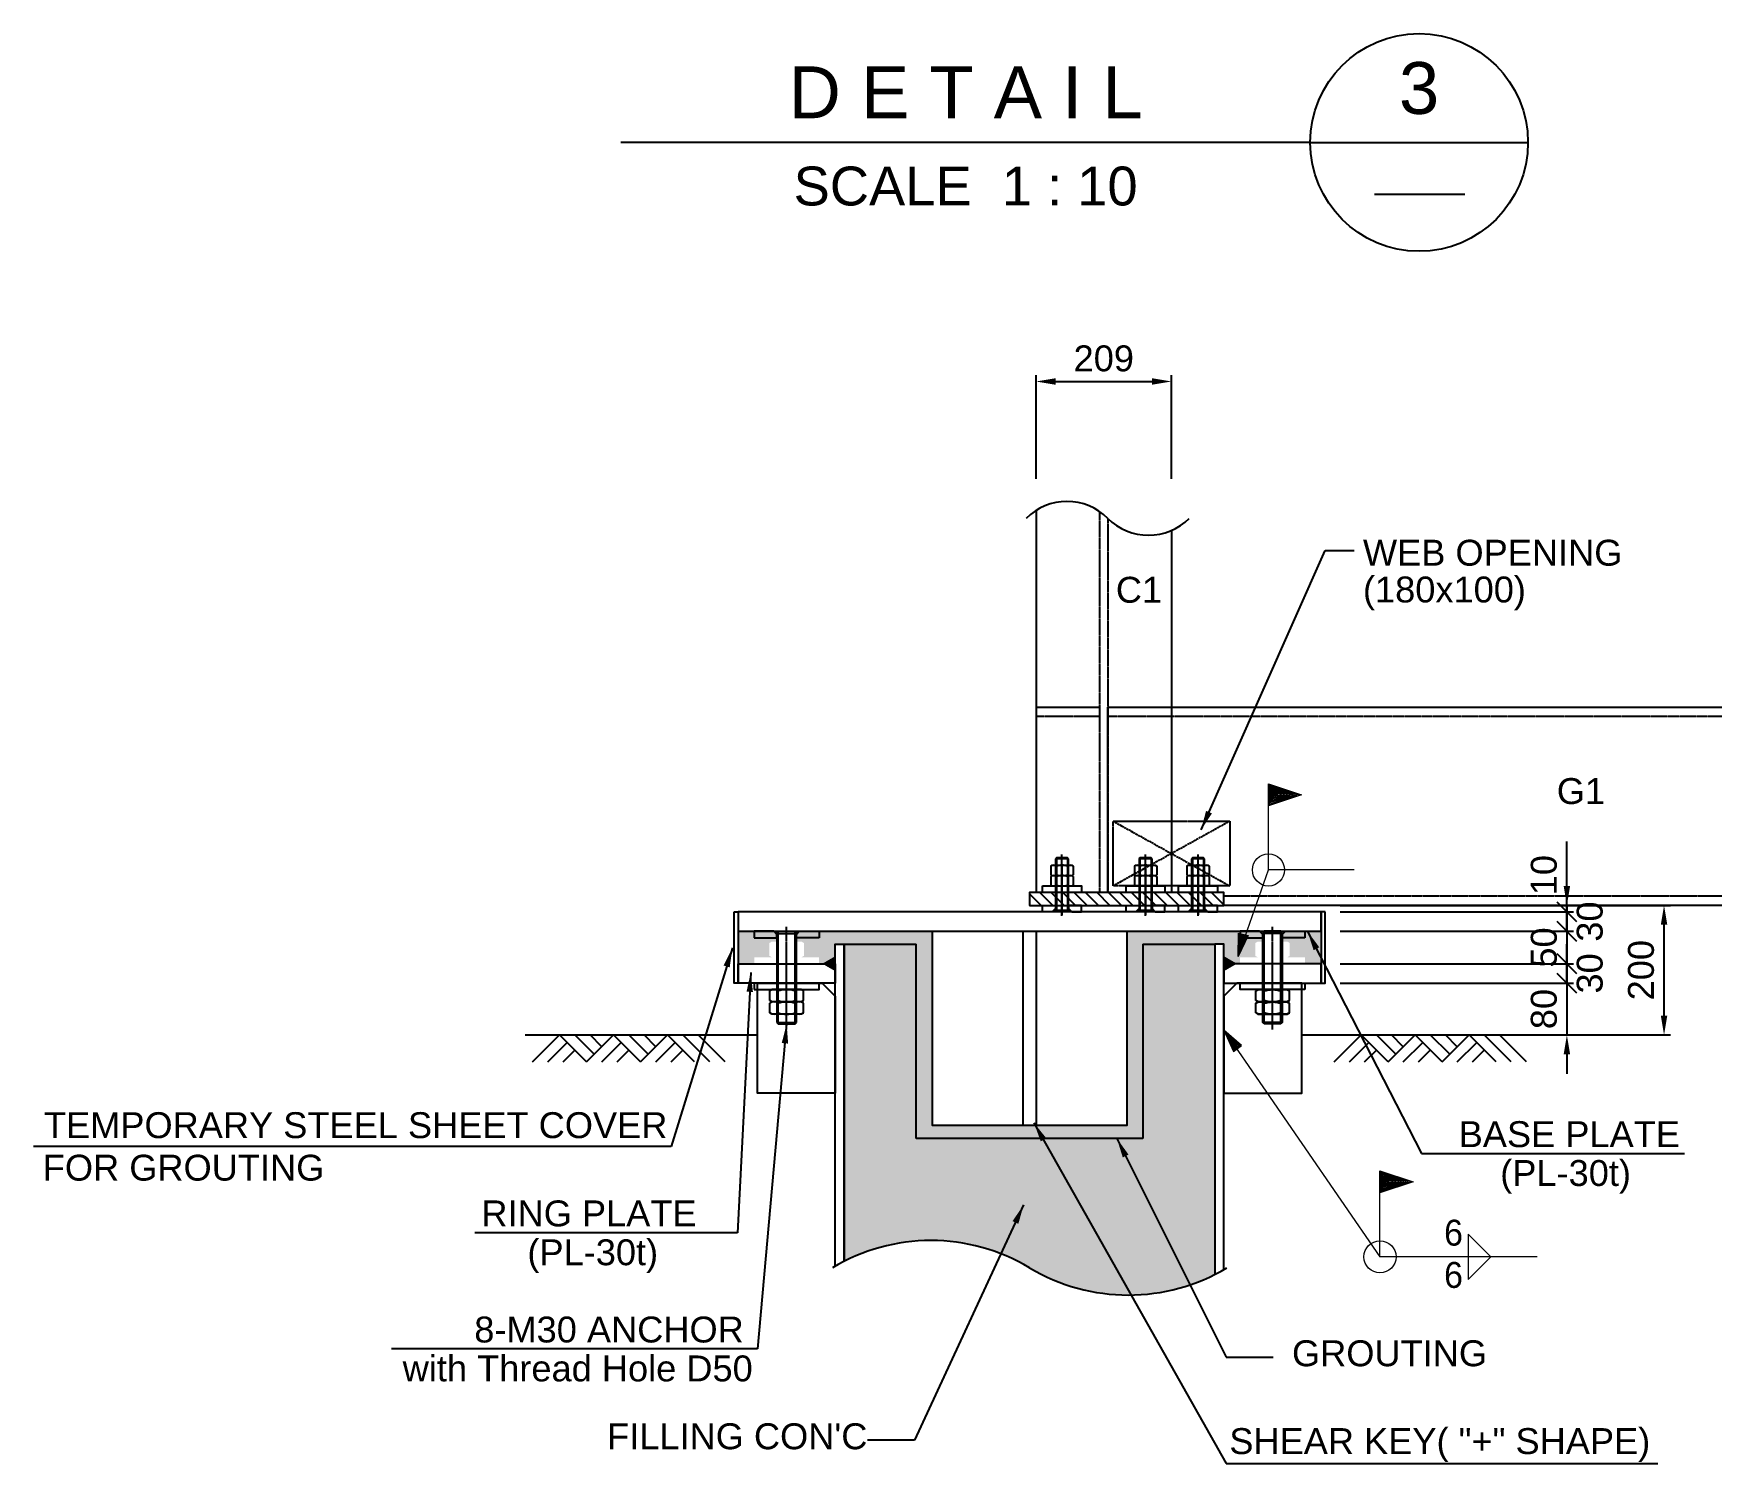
# Model space of a CAD drawing. Header units: millimetres. Extents: x 415966 to 487306, y -108951 to -17325.
# Drawn here: x 443904 to 446494, y -105105 to -102898 of the extents above; entities that cross this region are included whole.
import ezdxf
from ezdxf.enums import TextEntityAlignment as Align

# ---------------------------------------------------------------- set-up
doc = ezdxf.new("R2010")
doc.units = ezdxf.units.MM
doc.header["$LTSCALE"] = 2
doc.linetypes.add('CENTER', pattern=[2, 1.25, -0.25, 0.25, -0.25])
doc.linetypes.add('HIDDEN', pattern=[0.375, 0.25, -0.125])
doc.layers.get('Defpoints').update_dxf_attribs({"color": 250})
for name, color, linetype in [('C_CEN', 1, 'CENTER'), ('C_COLUMN-01', 2, 'Continuous'), ('C_GIRDER', 2, 'Continuous'), ('C_HAT', 253, 'Continuous'), ('C_TEXT_01', 2, 'Continuous'), ('CONC', 3, 'Continuous'), ('DIM', 1, 'Continuous'), ('DIM-SCALE', 7, 'Continuous'), ('PLATE', 2, 'Continuous'), ('TITLE', 7, 'Continuous'), ('나사산', 1, 'Continuous'), ('중심선', 1, 'CENTER')]:
    doc.layers.add(name, color=color, linetype=linetype)
for name, color, linetype, lineweight in [('Level 1', 7, 'Continuous', 0), ('Level 3', 7, 'Continuous', 0), ('Level 6', 7, 'Continuous', 0), ('Level 7', 7, 'Continuous', 0)]:
    doc.layers.add(name, color=color, linetype=linetype, lineweight=lineweight)
doc.styles.add('Arial', font='arial.ttf')
doc.styles.add('돋움', font='')
doc.styles.get('돋움').set_extended_font_data('Dotum')
doc.dimstyles.new('일반도면_0010', dxfattribs={"dimtxt": 40, "dimasz": 30, "dimexe": 10, "dimexo": 50, "dimgap": 15, "dimtad": 1, "dimdec": 0, "dimzin": 0, "dimdsep": 46, "dimtxsty": 'Arial', "dimcen": -50, "dimclrd": 7, "dimclre": 7, "dimclrt": 2, "dimadec": 8, "dimazin": 0, "dimtfac": 1, "dimtdec": 0, "dimtix": 1, "dimtmove": 2, "dimatfit": 3, "dimfxl": 1, "dimtolj": 1, "dimtzin": 0, "dimarcsym": 0})

# ---------------------------------------------------------------- blocks, each defined once
blk = doc.blocks.new('*D417')
at = {"layer": 'Defpoints', "color": 0}
for p in [(445660.7108399812, -103434.8678569252), (445451.7108399812, -103634.8678569261), (445660.7108399812, -103634.8678569261)]:
    blk.add_point(p, dxfattribs=at)
at = {"layer": 'DIM-SCALE', "color": 7, "lineweight": -2}
for p, q in [((445451.7108399812, -103584.8678569261), (445451.7108399812, -103424.8678569252)), ((445481.7108399812, -103434.8678569252), (445630.7108399812, -103434.8678569252)), ((445660.7108399812, -103584.8678569261), (445660.7108399812, -103424.8678569252))]:
    blk.add_line(p, q, dxfattribs=at)
at = {"layer": 'DIM-SCALE', "color": 7}
for points in [[(445481.7108399812, -103429.8678569252), (445481.7108399812, -103439.8678569252), (445451.7108399812, -103434.8678569252)], [(445630.7108399812, -103429.8678569252), (445630.7108399812, -103439.8678569252), (445660.7108399812, -103434.8678569252)]]:
    blk.add_solid(points, dxfattribs=at)
at = {"layer": 'DIM-SCALE', "color": 2, "insert": (445556.2108399812, -103399.4449374163), "char_height": 40, "attachment_point": 5, "style": 'Arial'}
blk.add_mtext('\\A1;209', dxfattribs=at)
blk = doc.blocks.new('A$C25214C55')
at = {"layer": 'DIM'}
for p, q in [((223.470387361871, -125.0000000000036), (348.470387361871, -3.637978807091713e-12)), ((294.1810654805304, -125.0000000000036), (419.1810654805304, -3.637978807091713e-12)), ((364.8917435991752, -125.0000000000036), (489.8917435991752, -3.637978807091713e-12)), ((473.470387361871, -125.0000000000036), (419.1810654805304, -70.71067811865942)), ((544.1810654805304, -125.0000000000036), (454.5364045398455, -35.35533905932971)), ((614.8917435991752, -125.0000000000036), (489.8917435991752, -3.637978807091713e-12)), ((544.1810654805304, -54.28932188134786), (598.470387361871, -3.637978807091713e-12)), ((579.5364045398455, -89.64466094067757), (669.1810654805304, -3.637978807091713e-12)), ((614.8917435991752, -125.0000000000036), (739.8917435991752, -3.637978807091713e-12)), ((723.470387361871, -125.0000000000036), (669.1810654805304, -70.71067811865942)), ((794.1810654805304, -125.0000000000036), (704.5364045398455, -35.35533905932971)), ((864.8917435991752, -125.0000000000036), (739.8917435991752, -3.637978807091713e-12)), ((794.1810654805304, -54.28932188134786), (848.470387361871, -3.637978807091713e-12)), ((829.5364045398455, -89.64466094067757), (919.1810654805304, -3.637978807091713e-12)), ((864.8917435991752, -125.0000000000036), (989.8917435991752, -3.637978807091713e-12)), ((973.470387361871, -125.0000000000036), (919.1810654805304, -70.71067811865942)), ((1044.18106548053, -125.0000000000036), (954.5364045398455, -35.35533905932971)), ((1114.891743599175, -125.0000000000036), (989.8917435991752, -3.637978807091713e-12))]:
    blk.add_line(p, q, dxfattribs=at)
blk = doc.blocks.new('_DatumFilled')
at = {"color": 0, "linetype": 'ByBlock'}
blk.add_solid([(0, 0.57735027), (-1, 0), (0, -0.57735027)], dxfattribs=at)
blk = doc.blocks.new('L6')
at = {"color": 2, "linetype": 'Continuous', "lineweight": 0, "flags": 128}
blk.add_lwpolyline([(0, 0), (-0.00516, 0.00113), (-0.00516, -0.00113), (0, 0), (-0.00502, 0.00092), (-0.00502, -0.00092), (-0.0005666666666666667, 0), (-0.004876666666666666, 0.0007066666666666666), (-0.00495, -0.0007066666666666666), (-0.00113, 0), (-0.004736666666666667, 0.0005666666666666667), (-0.004806666666666667, -0.0004933333333333334), (-0.00191, 0), (-0.004596666666666666, 0.0003533333333333333), (-0.004666666666666667, -0.0002833333333333334), (-0.002616666666666666, 7e-05), (-0.004453333333333333, 0.0002133333333333333), (-0.004596666666666666, -0.00014), (-0.003463333333333333, 0), (-0.004383333333333334, 7e-05)], dxfattribs=at)
blk = doc.blocks.new('_Oblique')
at = {"color": 0, "linetype": 'ByBlock', "lineweight": -2}
blk.add_line((-0.5, -0.5), (0.5, 0.5), dxfattribs=at)
blk = doc.blocks.new('*D386')
at = {"layer": 'Defpoints', "color": 0}
for p in [(445871.0994495529, -104253.5186919451), (446271.0978365116, -104253.5186919451), (445871.0994495529, -104283.5186919454)]:
    blk.add_point(p, dxfattribs=at)
at = {"layer": 'DIM-SCALE', "color": 7, "lineweight": -2}
for p, q in [((446271.0978365116, -104253.5186919451), (446271.0978365116, -104223.5186919451)), ((445921.0994495529, -104253.5186919451), (446281.0978365116, -104253.5186919451)), ((446271.0978365116, -104283.5186919454), (446271.0978365116, -104253.5186919451)), ((445921.0994495529, -104283.5186919454), (446281.0978365116, -104283.5186919454)), ((446271.0978365116, -104283.5186919454), (446271.0978365116, -104313.5186919454))]:
    blk.add_line(p, q, dxfattribs=at)
at = {"layer": 'DIM-SCALE', "color": 7, "lineweight": -2, "xscale": 30, "yscale": 30, "zscale": 30}
for p, rotation in [((446271.0978365116, -104253.5186919451), 270), ((446271.0978365116, -104283.5186919454), 90)]:
    blk.add_blockref('_Oblique', p, dxfattribs=dict(at, rotation=rotation))
at = {"layer": 'DIM-SCALE', "color": 2, "char_height": 40, "attachment_point": 5, "rotation": 90, "style": 'Arial'}
for s, insert in [('\\A1;30', (446306.5343985852, -104268.5186919452)), ('\\A1;', (446236.0978365116, -104268.5186919452))]:
    blk.add_mtext(s, dxfattribs=dict(at, insert=insert))
blk = doc.blocks.new('*D387')
at = {"layer": 'Defpoints', "color": 0}
for p in [(445871.0994495529, -104333.5186919454), (446271.0978365116, -104333.5186919454), (445871.0994495529, -104363.5186919456)]:
    blk.add_point(p, dxfattribs=at)
at = {"layer": 'DIM-SCALE', "color": 7, "lineweight": -2}
for p, q in [((446271.0978365116, -104333.5186919454), (446271.0978365116, -104303.5186919454)), ((445921.0994495529, -104333.5186919454), (446281.0978365116, -104333.5186919454)), ((446271.0978365116, -104363.5186919456), (446271.0978365116, -104333.5186919454)), ((445921.0994495529, -104363.5186919456), (446281.0978365116, -104363.5186919456)), ((446271.0978365116, -104363.5186919456), (446271.0978365116, -104393.5186919456))]:
    blk.add_line(p, q, dxfattribs=at)
at = {"layer": 'DIM-SCALE', "color": 7, "lineweight": -2, "xscale": 30, "yscale": 30, "zscale": 30}
for p, rotation in [((446271.0978365116, -104333.5186919454), 270), ((446271.0978365116, -104363.5186919456), 90)]:
    blk.add_blockref('_Oblique', p, dxfattribs=dict(at, rotation=rotation))
at = {"layer": 'DIM-SCALE', "color": 2, "char_height": 40, "attachment_point": 5, "rotation": 90, "style": 'Arial'}
for s, insert in [('\\A1;30', (446306.5343985852, -104348.5186919454)), ('\\A1;', (446236.0978365116, -104348.5186919454))]:
    blk.add_mtext(s, dxfattribs=dict(at, insert=insert))
blk = doc.blocks.new('*D388')
at = {"layer": 'Defpoints', "color": 0}
for p in [(445871.0994495529, -104363.5186919456), (445871.0994495529, -104443.5186919454), (446271.0978365116, -104443.5186919454)]:
    blk.add_point(p, dxfattribs=at)
at = {"layer": 'DIM-SCALE', "color": 7, "lineweight": -2}
for p, q in [((446271.0978365116, -104363.5186919456), (446271.0978365116, -104333.5186919456)), ((445921.0994495529, -104363.5186919456), (446281.0978365116, -104363.5186919456)), ((446271.0978365116, -104363.5186919456), (446271.0978365116, -104443.5186919454)), ((445921.0994495529, -104443.5186919454), (446281.0978365116, -104443.5186919454)), ((446271.0978365116, -104473.5186919454), (446271.0978365116, -104503.5186919454))]:
    blk.add_line(p, q, dxfattribs=at)
at = {"layer": 'DIM-SCALE', "color": 7}
blk.add_solid([(446266.0978365116, -104473.5186919454), (446276.0978365116, -104473.5186919454), (446271.0978365116, -104443.5186919454)], dxfattribs=at)
at = {"layer": 'DIM-SCALE', "color": 7, "lineweight": -2, "xscale": 30, "yscale": 30, "zscale": 30, "rotation": 270}
blk.add_blockref('_Oblique', (446271.0978365116, -104363.5186919456), dxfattribs=at)
at = {"layer": 'DIM-SCALE', "color": 2, "insert": (446235.6749170027, -104403.5186919454), "char_height": 40, "attachment_point": 5, "rotation": 90, "style": 'Arial'}
blk.add_mtext('\\A1;80', dxfattribs=at)
blk = doc.blocks.new('*D389')
at = {"layer": 'Defpoints', "color": 0}
for p in [(445871.0994495529, -104243.5186919451), (445871.0994495529, -104253.5186919451), (446271.0978365116, -104253.5186919451)]:
    blk.add_point(p, dxfattribs=at)
at = {"layer": 'DIM-SCALE', "color": 7, "lineweight": -2}
for p, q in [((446271.0978365116, -104213.5186919451), (446271.0978365116, -104183.5186919451)), ((445921.0994495529, -104243.5186919451), (446281.0978365116, -104243.5186919451)), ((446271.0978365116, -104243.5186919451), (446271.0978365116, -104253.5186919451)), ((445921.0994495529, -104253.5186919451), (446281.0978365116, -104253.5186919451)), ((446271.0978365116, -104253.5186919451), (446271.0978365116, -104283.5186919451))]:
    blk.add_line(p, q, dxfattribs=at)
at = {"layer": 'DIM-SCALE', "color": 7}
blk.add_solid([(446266.0978365116, -104213.5186919451), (446276.0978365116, -104213.5186919451), (446271.0978365116, -104243.5186919451)], dxfattribs=at)
at = {"layer": 'DIM-SCALE', "color": 7, "lineweight": -2, "xscale": 30, "yscale": 30, "zscale": 30, "rotation": 90}
blk.add_blockref('_Oblique', (446271.0978365116, -104253.5186919451), dxfattribs=at)
at = {"layer": 'DIM-SCALE', "color": 2, "insert": (446235.6749170015, -104196.8201926271), "char_height": 40, "attachment_point": 5, "rotation": 90, "style": 'Arial'}
blk.add_mtext('\\A1;10', dxfattribs=at)
blk = doc.blocks.new('*D390')
at = {"layer": 'Defpoints', "color": 0}
for p in [(445871.0994495529, -104283.5186919454), (445871.0994495529, -104333.5186919449), (446271.0978365116, -104333.5186919449)]:
    blk.add_point(p, dxfattribs=at)
at = {"layer": 'DIM-SCALE', "color": 7, "lineweight": -2}
for p, q in [((446271.0978365116, -104283.5186919454), (446271.0978365116, -104253.5186919454)), ((445921.0994495529, -104283.5186919454), (446281.0978365116, -104283.5186919454)), ((446271.0978365116, -104283.5186919454), (446271.0978365116, -104333.5186919449)), ((445921.0994495529, -104333.5186919449), (446281.0978365116, -104333.5186919449)), ((446271.0978365116, -104333.5186919449), (446271.0978365116, -104363.5186919449))]:
    blk.add_line(p, q, dxfattribs=at)
at = {"layer": 'DIM-SCALE', "color": 7, "lineweight": -2, "xscale": 30, "yscale": 30, "zscale": 30}
for p, rotation in [((446271.0978365116, -104283.5186919454), 270), ((446271.0978365116, -104333.5186919449), 90)]:
    blk.add_blockref('_Oblique', p, dxfattribs=dict(at, rotation=rotation))
at = {"layer": 'DIM-SCALE', "color": 2, "insert": (446235.6749170027, -104308.5186919451), "char_height": 40, "attachment_point": 5, "rotation": 90, "style": 'Arial'}
blk.add_mtext('\\A1;50', dxfattribs=at)
blk = doc.blocks.new('*D391')
at = {"layer": 'Defpoints', "color": 0}
for p in [(445891.7108399812, -104243.5186919451), (446421.0978365125, -104243.5186919451), (445921.0994495529, -104443.5186919454)]:
    blk.add_point(p, dxfattribs=at)
at = {"layer": 'DIM-SCALE', "color": 7, "lineweight": -2}
for p, q in [((445941.7108399812, -104243.5186919451), (446431.0978365125, -104243.5186919451)), ((446421.0978365125, -104413.5186919454), (446421.0978365125, -104273.5186919451)), ((445971.0994495529, -104443.5186919454), (446431.0978365125, -104443.5186919454))]:
    blk.add_line(p, q, dxfattribs=at)
at = {"layer": 'DIM-SCALE', "color": 7}
for points in [[(446416.0978365125, -104273.5186919451), (446426.0978365125, -104273.5186919451), (446421.0978365125, -104243.5186919451)], [(446416.0978365125, -104413.5186919454), (446426.0978365125, -104413.5186919454), (446421.0978365125, -104443.5186919454)]]:
    blk.add_solid(points, dxfattribs=at)
at = {"layer": 'DIM-SCALE', "color": 2, "insert": (446385.6749170036, -104343.5186919452), "char_height": 40, "attachment_point": 5, "rotation": 90, "style": 'Arial'}
blk.add_mtext('\\A1;200', dxfattribs=at)
blk = doc.blocks.new('BOLT1')
for p, q in [((-17.32079999998678, -17.69070000000647), (-15, -16.35000000000582)), ((-17.32079999998678, -17.69070000000647), (-17.32079999998678, -31.00930000000517)), ((-15, -16.35000000000582), (15, -16.35000000000582)), ((-8.646835000021383, -5), (-10, -6.353165000036824)), ((10, -6.353165000036824), (-10, -6.353165000036824)), ((-10, -6.353165000036824), (-10, -85.996834999969)), ((-8.661000000080094, -17.69070000000647), (-8.661000000080094, -31.00930000000517)), ((8.646835000021383, -5), (-8.646835000021383, -5)), ((10, -6.353165000036824), (8.646835000021383, -5)), ((8.660999999963678, -17.69070000000647), (8.660999999963678, -31.00930000000517)), ((10, -85.996834999969), (10, -6.353165000036824)), ((15, -16.35000000000582), (17.32079999998678, -17.69070000000647)), ((17.32079999998678, -17.69070000000647), (17.32079999998678, -31.00930000000517)), ((-17.32079999998678, -31.00930000000517), (-15, -32.35000000000582)), ((-17.32079999998678, -33.69070000000647), (-15, -32.35000000000582)), ((-17.32079999998678, -33.69070000000647), (-17.32079999998678, -47.00930000000517)), ((-17.32079999998678, -47.00930000000517), (-15, -48.35000000000582)), ((-15, -32.35000000000582), (15, -32.35000000000582)), ((-15, -32.35000000000582), (15, -32.35000000000582)), ((-15, -48.35000000000582), (15, -48.35000000000582)), ((-8.661000000080094, -33.69070000000647), (-8.661000000080094, -47.00930000000517)), ((8.660999999963678, -33.69070000000647), (8.660999999963678, -47.00930000000517)), ((15, -32.35000000000582), (17.32079999998678, -31.00930000000517)), ((15, -32.35000000000582), (17.32079999998678, -33.69070000000647)), ((15, -48.35000000000582), (17.32079999998678, -47.00930000000517)), ((17.32079999998678, -33.69070000000647), (17.32079999998678, -47.00930000000517)), ((10, -85.996834999969), (-10, -85.996834999969)), ((-8.646835000021383, -88.35000000000582), (-10, -85.996834999969)), ((8.646835000021383, -88.35000000000582), (-8.646835000021383, -88.35000000000582)), ((10, -85.996834999969), (8.646835000021383, -88.35000000000582))]:
    blk.add_line(p, q)
at = {"color": 1}
for points in [[(-30.00000000279397, -48.35000000000582), (29.99999999720603, -48.35000000000582), (29.99999999720603, -58.35000000000582), (-30.00000000279397, -58.35000000000582)], [(-30.00000000279397, -78.35000000000582), (-10, -78.35000000000582), (-10, -83.35000000000582), (-15, -88.35000000000582), (-30.00000000279397, -88.35000000000582)], [(30.00000000279397, -78.35000000000582), (10, -78.35000000000582), (10, -83.35000000000582), (15, -88.35000000000582), (30.00000000279397, -88.35000000000582)]]:
    blk.add_lwpolyline(points, close=True, dxfattribs=at)
for centre, radius, start, end in [((-12.99090000009164, -24.01223230027244), 7.662232353148038, 55.59101350092298, 124.408986499077), ((0.2095393311465159, -46.34926821224508), 30, 90.40019389586004, 107.1985961775466), ((-0.2095393311465159, -46.34926821224508), 30, 72.80140382245344, 89.59980610413999), ((12.99089999997523, -24.01223230027244), 7.662232353147973, 55.59101350092298, 124.408986499077), ((-12.99090000009164, -24.6877676997392), 7.662232353148724, 235.591013500923, 304.408986499077), ((-12.99090000009164, -40.01223230027244), 7.662232353148038, 55.59101350092298, 124.408986499077), ((-12.99090000009164, -40.6877676997392), 7.662232353148724, 235.591013500923, 304.408986499077), ((0.2095393311465159, -2.350731787766563), 30, 252.8014038224534, 269.59980610414), ((0.2095393311465159, -62.34926821224508), 30, 90.40019389586004, 107.1985961775466), ((0.2095393311465159, -18.35073178776656), 30, 252.8014038224534, 269.59980610414), ((-0.2095393311465159, -2.350731787766563), 30, 270.40019390253, 287.1985961775466), ((-0.2095393311465159, -62.34926821224508), 30, 72.80140382245344, 89.59980610413999), ((-0.2095393311465159, -18.35073178776656), 30, 270.40019390253, 287.1985961775466), ((12.99089999997523, -24.6877676997392), 7.662232353148918, 235.591013500923, 304.408986499077), ((12.99089999997523, -40.01223230027244), 7.662232353147973, 55.59101350092298, 124.408986499077), ((12.99089999997523, -40.6877676997392), 7.662232353148918, 235.591013500923, 304.408986499077)]:
    blk.add_arc(centre, radius, start, end)
at = {"layer": '나사산'}
for p, q in [((-8.646835000021383, -5), (-8.646835000021383, -88.35000000000582)), ((8.646835000021383, -5), (8.646835000021383, -88.35000000000582))]:
    blk.add_line(p, q, dxfattribs=at)
at = {"layer": '중심선'}
for p, q in [((0, -94.38803037939942), (0, 0)), ((-2.793967723846436e-09, -17.35000000000582), (-2.793967723846436e-09, -92.996834999969))]:
    blk.add_line(p, q, dxfattribs=at)
blk = doc.blocks.new('BOLT2')
for p, q in [((-15.00000000419095, 147.9802525004052), (-12.97025250422303, 151.5100000004604)), ((-15.00000000419095, 147.9802525004052), (-15.00000000419095, 10.50474750004651)), ((-15.00000000419095, 147.9802525004052), (14.99999999580905, 147.9802525004052)), ((-12.97025250422303, 151.5100000004604), (12.97025249584112, 151.5100000004604)), ((12.97025249584112, 151.5100000004604), (14.99999999580905, 147.9802525004052)), ((14.99999999580905, 10.50474750004651), (14.99999999580905, 147.9802525004052)), ((-22.50000000419095, 61.50999999999476), (-25.98120000422932, 59.49894999999378)), ((-25.98120000422932, 44.50104999999894), (-25.98120000422932, 59.49894999999378)), ((22.49999999580905, 61.50999999999476), (-22.50000000419095, 61.50999999999476)), ((-12.99150000419468, 44.50104999999894), (-12.99150000419468, 59.49894999999378)), ((12.99149999592919, 44.50104999999894), (12.99149999592919, 59.49894999999378)), ((25.98119999584742, 59.49894999999378), (22.49999999580905, 61.50999999999476)), ((25.98119999584742, 44.50104999999894), (25.98119999584742, 59.49894999999378)), ((-22.50000000419095, 42.48999999999796), (-25.98120000422932, 44.50104999999894)), ((-22.50000000419095, 42.48999999999796), (-25.98120000422932, 40.47894999999698)), ((-25.98120000422932, 25.48105000000214), (-25.98120000422932, 40.47894999999698)), ((22.49999999580905, 42.48999999999796), (-22.50000000419095, 42.48999999999796)), ((22.49999999580905, 42.48999999999796), (-22.50000000419095, 42.48999999999796)), ((-12.99150000419468, 25.48105000000214), (-12.99150000419468, 40.47894999999698)), ((12.99149999592919, 25.48105000000214), (12.99149999592919, 40.47894999999698)), ((25.98119999584742, 44.50104999999894), (22.49999999580905, 42.48999999999796)), ((25.98119999584742, 40.47894999999698), (22.49999999580905, 42.48999999999796)), ((25.98119999584742, 25.48105000000214), (25.98119999584742, 40.47894999999698)), ((-22.50000000419095, 23.47000000000116), (-25.98120000422932, 25.48105000000214)), ((22.49999999580905, 23.47000000000116), (-22.50000000419095, 23.47000000000116)), ((-15.00000000419095, 10.50474750004651), (14.99999999580905, 10.50474750004651)), ((-15.00000000419095, 10.50474750004651), (-12.97025250422303, 8.474999999991269)), ((-12.97025250422303, 8.474999999991269), (12.97025249584112, 8.474999999991269)), ((12.97025249584112, 8.474999999991269), (14.99999999580905, 10.50474750004651)), ((25.98119999584742, 25.48105000000214), (22.49999999580905, 23.47000000000116))]:
    blk.add_line(p, q)
at = {"color": 1}
for points in [[(-50.00000000419095, 141.5100000004604), (-15.00000000419095, 141.5100000004604), (-15.00000000419095, 146.5100000004604), (-20.00000000419095, 151.5100000004604), (-50.00000000419095, 151.5100000004604)], [(50.00000000419095, 141.5100000004604), (15.00000000419095, 141.5100000004604), (15.00000000419095, 146.5100000004604), (20.00000000419095, 151.5100000004604), (50.00000000419095, 151.5100000004604)], [(-50.00000000419095, 61.50999999999476), (49.99999999580905, 61.50999999999476), (49.99999999580905, 71.50999999999476), (-50.00000000419095, 71.50999999999476)]]:
    blk.add_lwpolyline(points, close=True, dxfattribs=at)
for centre, radius, start, end in [((-19.48635000409558, 50.01665154959483), 11.49334852972338, 55.59101350092298, 124.408986499077), ((0.3143089925870299, 16.51109768163587), 45, 90.40019390252998, 107.1985961775466), ((-0.3143090009689331, 16.51109768163587), 45, 72.80140382245344, 89.59980610413999), ((19.48634999594651, 50.01665154959483), 11.49334852972309, 55.59101350092298, 124.408986499077), ((-19.48635000409558, 53.9833484503979), 11.49334852972196, 235.591013500923, 304.408986499077), ((-19.48635000409558, 30.99665154959803), 11.49334852972338, 55.59101350092298, 124.408986499077), ((0.3143089925870299, 87.48890231835685), 45, 252.8014038224534, 269.59980610414), ((0.3143089925870299, -2.508902318360924), 45, 90.40019390252998, 107.1985961775466), ((-0.3143090009689331, 87.48890231835685), 45, 270.40019389586, 287.1985961775466), ((-0.3143090009689331, -2.508902318360924), 45, 72.80140382245344, 89.59980610413999), ((19.48634999594651, 53.9833484503979), 11.49334852972206, 235.591013500923, 304.408986499077), ((19.48634999594651, 30.99665154959803), 11.49334852972309, 55.59101350092298, 124.408986499077), ((-19.48635000409558, 34.9633484504011), 11.49334852972196, 235.591013500923, 304.408986499077), ((0.3143089925870299, 68.46890231836005), 45, 252.8014038224534, 269.59980610414), ((-0.3143090009689331, 68.46890231836005), 45, 270.40019389586, 287.1985961775466), ((19.48634999594651, 34.9633484504011), 11.49334852972206, 235.591013500923, 304.408986499077)]:
    blk.add_arc(centre, radius, start, end)
at = {"layer": '나사산'}
for p, q in [((-12.97025250422303, 8.474999999991269), (-12.97025250422303, 151.5100000004604)), ((12.97025249584112, 8.474999999991269), (12.97025249584112, 151.5100000004604))]:
    blk.add_line(p, q, dxfattribs=at)
at = {"layer": '중심선'}
blk.add_line((0, 0), (0, 158.4802525004052), dxfattribs=at)

msp = doc.modelspace()

# ---------------------------------------------------------------- hatches: boundary and pattern name
h = msp.add_hatch(color=9)
edge = h.paths.add_edge_path()
edge.add_arc((445593.9608399811, -104548.2465243117), 296.6943494444259, 239.1258303310062, 296.7950632267268)
edge.add_line((445727.7108399812, -104813.083218318), (445727.7108399812, -104303.5186919454))
edge.add_line((445727.7108399812, -104303.5186919454), (445616.7108399738, -104303.5186919454))
edge.add_line((445616.7108399738, -104303.5186919454), (445616.7108399738, -104603.5186919454))
edge.add_line((445616.7108399738, -104603.5186919454), (445266.7108399738, -104603.5186919454))
edge.add_line((445266.7108399738, -104603.5186919454), (445266.7108399738, -104303.5186919454))
edge.add_line((445266.7108399738, -104303.5186919454), (445155.7108399812, -104303.5186919454))
edge.add_line((445155.7108399812, -104303.5186919454), (445155.7108399812, -104792.7131760325))
edge.add_arc((445289.4608399811, -105057.549870039), 296.694349444439, 59.12583033100577, 116.7950632266658, ccw=False)
at = {"layer": 'C_GIRDER'}
h = msp.add_hatch(dxfattribs=at)
h.set_pattern_fill('AR-CONC', color=256, scale=5, style=0)
h.set_pattern_definition([(49.99999999999999, (-125565.8832038824, -75785.40560142195), (35.86300913003767, -3.137606749129755), [3.75, -41.25]), (355, (-125565.8832038824, -75785.40560142195), (-6.937566680649999, 37.60960668500059), [3, -33]), (100.4513999999998, (-125562.8946198823, -75785.66706842196), (28.92546908570108, 34.47197710304768), [3.187009499999999, -35.05710559999998]), (46.18420000000001, (-125565.8832038824, -75775.40560142195), (53.36205243128222, -8.275950716450904), [5.625, -61.875]), (96.63559999999971, (-125561.4363666323, -75776.09526677195), (46.73313527743516, 48.70589354502209), [4.780514399999992, -52.58564999999994]), (351.1842, (-125565.8832038824, -75775.40560142195), (46.73309725668136, 48.70593004626623), [4.5, -49.5]), (21, (-125560.8832038824, -75777.90560142195), (29.84535260592308, -20.13094453326694), [3.75, -41.25]), (326.0000000000001, (-125560.8832038824, -75777.90560142195), (12.16576659607909, 36.25750225234265), [3, -33]), (71.4514, (-125558.3960922324, -75779.58318172194), (42.0111314290745, 16.12652483549762), [3.1870095, -35.0571056]), (37.50000000000001, (-125565.8832038824, -75785.40560142195), (0.6079927658645333, 16.64469269156557), [0, -32.59999999999999, 0, -33.5, 0, -33.125]), (7.499999999999999, (-125565.8832038824, -75785.40560142195), (13.15347687210743, 19.72058559411801), [0, -19.1, 0, -31.85, 0, -12.625]), (327.5, (-125577.0332038824, -75785.40560142195), (26.69112180862045, -1.12774358671899), [0, -12.5, 0, -39, 0, -51.75]), (317.5, (-125582.0332038824, -75785.40560142195), (29.15930846711931, 5.005249116615882), [0, -16.25, 0, -25.9, 0, -36.75])])
h.paths.add_polyline_path([(445051.710839964, -104283.5186919454), (444991.7108399812, -104283.5186919454), (444991.7108399812, -104333.5186919459), (445016.7108399812, -104333.5186919459), (445016.7108399812, -104323.5186919657), (445043.7108400004, -104323.5186919657), (445041.7112735747, -104322.3635649806, -0.03836757206835595), (445040.1522799656, -104321.4629519455), (445040.1522799656, -104301.5744319455, -0.03836757211836058), (445041.7112735768, -104300.6738189093), (445043.7108399658, -104299.5186919457), (445051.7108399629, -104299.5186919457)])
h.paths.add_polyline_path([(445141.7108399812, -104303.5186919454), (445155.7108399812, -104303.5186919454), (445291.7108399738, -104303.5186919454), (445291.7108399738, -104283.5186919454), (445081.7108399641, -104283.5186919454), (445081.7108399631, -104299.5186919457), (445089.7108399658, -104299.5186919457), (445091.7104063556, -104300.6738189099, -0.03836757208910301), (445093.2693999656, -104301.5744319455), (445093.2693999656, -104321.4629519455, -0.03836757203997456), (445091.7104063577, -104322.36356498), (445089.7108399313, -104323.5186919657), (445116.7108399812, -104323.5186919657), (445116.7108399812, -104333.5186919459), (445141.7108399812, -104333.5186919459)])
h.paths.add_polyline_path([(445764.2365786767, -104286.5497025308), (445775.5132637778, -104289.1272075575), (445777.4636716472, -104283.5186919454), (445591.7108399738, -104283.5186919454), (445591.7108399738, -104303.5186919454), (445727.7108399812, -104303.5186919454), (445741.7108399812, -104303.5186919454), (445741.7108399812, -104333.5186919459), (445766.7108399812, -104333.5186919459), (445766.7108399812, -104323.5186919657), (445793.7108400312, -104323.5186919657), (445791.7112736048, -104322.36356498, -0.03836757203983128), (445790.1522799968, -104321.4629519455), (445790.1522799968, -104301.5744319455, -0.03836757208895958), (445791.7112736069, -104300.6738189099), (445793.7108399966, -104299.5186919457), (445801.7108399994, -104299.5186919457), (445801.7108399983, -104283.5186919454), (445777.4636716472, -104283.5186919454), (445775.5132637778, -104289.1272075575), (445779.2303283388, -104289.9768147341), (445763.9087194507, -104322.4967755602)])
h.paths.add_polyline_path([(445891.7108399812, -104283.5186919454), (445831.7108399984, -104283.5186919454), (445831.7108399995, -104299.5186919457), (445839.7108399966, -104299.5186919457), (445841.7104063856, -104300.6738189093, -0.03836757211821606), (445843.2693999968, -104301.5744319455), (445843.2693999968, -104321.4629519455, -0.03836757206821154), (445841.7104063877, -104322.3635649806), (445839.710839962, -104323.5186919657), (445866.7108399812, -104323.5186919657), (445866.7108399812, -104333.5186919459), (445891.7108399812, -104333.5186919459)])
h.paths.add_polyline_path([(445266.7108399738, -104303.5186919454), (445266.7108399738, -104603.5186919454), (445616.7108399738, -104603.5186919454), (445616.7108399738, -104303.5186919454), (445591.7108399738, -104303.5186919454), (445591.7108399738, -104583.5186919454), (445291.7108399738, -104583.5186919454), (445291.7108399738, -104303.5186919454)])
at = {"layer": 'C_HAT'}
h = msp.add_hatch(dxfattribs=at)
h.set_pattern_fill('ANSI31', color=256, scale=100, style=0)
h.set_pattern_definition([(135, (1020116.831867562, -82385.35377351425), (8.838834764831843, 8.838834764831844), [])])
h.paths.add_polyline_path([(445441.7108399738, -104223.5186919454), (445741.7108399738, -104223.5186919454), (445741.7108399738, -104243.5186919454), (445441.7108399738, -104243.5186919454)])

# ---------------------------------------------------------------- linework, layer by layer
at = {"color": 253}
for p, q in [((444662.9076397764, -104443.5186919454), (445021.7108399812, -104443.5186919454)), ((445861.7108399812, -104443.5186919454), (446208.8512920613, -104443.5186919454))]:
    msp.add_line(p, q, dxfattribs=at)
at = {"color": 6}
for points in [[(445021.7108399812, -104363.5186919459), (445121.7108399812, -104363.5186919459), (445141.7108399812, -104383.5186919459), (445141.7108399812, -104533.5186919459), (445021.7108399812, -104533.5186919459)], [(445861.7108399812, -104363.5186919459), (445761.7108399812, -104363.5186919459), (445741.7108399812, -104383.5186919459), (445741.7108399812, -104533.5186919459), (445861.7108399812, -104533.5186919459)]]:
    msp.add_lwpolyline(points, close=True, dxfattribs=at)
at = {"layer": 'C_CEN'}
for p, q in [((445570.7108399664, -104113.5186919454), (445750.7108399664, -104213.5186919454)), ((445750.7108399664, -104113.5186919454), (445570.7108399664, -104213.5186919454))]:
    msp.add_line(p, q, dxfattribs=at)
msp.add_lwpolyline([(445570.7108399664, -104113.5186919454), (445750.7108399664, -104113.5186919454), (445750.7108399664, -104213.5186919454), (445570.7108399664, -104213.5186919454)], close=True, dxfattribs=at)
at = {"layer": 'C_CEN', "linetype": 'Continuous'}
for centre, radius, start, end in [((445499.4080545749, -103709.0616314783), 88.97026175341392, 44.99999999941166, 135.0000000005883), ((445625.2310053939, -103583.2386806589), 88.97026175341392, 224.9999999994117, 315.0000000005883), ((445289.4608399812, -105057.549870039), 296.6943494444494, 59.12583032955829, 120.8741696704417), ((445593.960839981, -104548.2465243117), 296.6943494444494, 239.1258303295583, 300.8741696704417)]:
    msp.add_arc(centre, radius, start, end, dxfattribs=at)
at = {"layer": 'C_COLUMN-01'}
for p, q in [((445451.7108399811, -103633.9571496116), (445451.7108399812, -104223.5186919454)), ((445660.7108399812, -103664.8284399068), (445660.7108399812, -104223.5186919454))]:
    msp.add_line(p, q, dxfattribs=at)
at = {"layer": 'C_GIRDER', "linetype": 'HIDDEN'}
for p, q in [((445549.7108399812, -103635.6767743425), (445549.7108399812, -104223.5186919454)), ((445562.7108399812, -103646.5439152991), (445562.7108399812, -104223.5186919454)), ((445549.7108399812, -103952.1186919454), (445451.7108399812, -103952.1186919454)), ((446732.6456038456, -103952.1186919454), (445562.7108399812, -103952.1186919454)), ((445741.7108399739, -104228.9186919454), (446630.5962528148, -104228.9186919454))]:
    msp.add_line(p, q, dxfattribs=at)
at = {"layer": 'C_GIRDER'}
for p, q in [((445451.7108399812, -103937.5186919454), (445549.7108399813, -103937.5186919454)), ((445562.7108399812, -104223.5186919454), (445562.7108399812, -103937.5186919454)), ((445562.7108399812, -103937.5186919454), (446731.69577816, -103937.5186919454)), ((445266.7108399738, -104603.5186919454), (445266.7108399738, -104303.5186919454)), ((445616.7108399738, -104303.5186919454), (445616.7108399738, -104603.5186919454)), ((445616.7108399738, -104603.5186919454), (445266.7108399738, -104603.5186919454))]:
    msp.add_line(p, q, dxfattribs=at)
for points in [[(445441.7108399738, -104243.5186919454), (445741.7108399738, -104243.5186919454), (445741.7108399738, -104223.5186919454), (445441.7108399738, -104223.5186919454)], [(444985.7108399812, -104253.5186919454), (444991.7108399812, -104253.5186919454), (444991.7108399812, -104363.5186919459), (444985.7108399812, -104363.5186919459)], [(445897.7108399812, -104253.5186919454), (445891.7108399812, -104253.5186919454), (445891.7108399812, -104363.5186919459), (445897.7108399812, -104363.5186919459)], [(445291.7108399738, -104283.5186919454), (445591.7108399738, -104283.5186919454), (445591.7108399738, -104583.5186919454), (445291.7108399738, -104583.5186919454)], [(445431.7108399738, -104283.5186919454), (445451.7108399738, -104283.5186919454), (445451.7108399738, -104583.5186919454), (445431.7108399738, -104583.5186919454)]]:
    msp.add_lwpolyline(points, close=True, dxfattribs=at)
msp.add_lwpolyline([(446633.1069652122, -104243.5186919454), (445741.7108399738, -104243.5186919454)], dxfattribs=at)
at = {"layer": 'CONC', "color": 8}
for points in [[(445155.7108399812, -104792.7131760325), (445155.7108399812, -104303.5186919454), (445266.7108399738, -104303.5186919454)], [(445616.7108399738, -104303.5186919454), (445727.7108399812, -104303.5186919454), (445727.7108399812, -104813.0832183181)]]:
    msp.add_lwpolyline(points, dxfattribs=at)
at = {"layer": 'DIM-SCALE'}
msp.add_line((446271.0978365104, -104243.5186919451), (446271.0978365104, -104145.1216933093), dxfattribs=at)
at = {"layer": 'Level 3', "color": 0, "linetype": 'Continuous', "lineweight": 0}
for p, q in [((445810.388823477, -104188.8404295338), (445810.388823477, -104055.8620895338)), ((445810.388823477, -104089.8895895338), (445810.388823477, -104055.8620895338)), ((445810.388823477, -104055.8620895338), (445861.430073477, -104072.8758395338)), ((445811.2962234771, -104057.3592995338), (445811.1147434771, -104088.6419145338)), ((445859.116203477, -104073.1026895338), (445811.2962234771, -104057.3592995338)), ((445857.755103477, -104073.2841695338), (445812.090198477, -104058.9018795338)), ((445812.090198477, -104058.9018795338), (445812.090198477, -104087.0766495338)), ((445854.261613477, -104072.8985245338), (445813.247133477, -104060.0814995338)), ((445813.247133477, -104060.0814995338), (445813.247133477, -104084.7627795338)), ((445851.3352484769, -104073.1026895338), (445814.4040684771, -104061.4425995338)), ((445814.4040684771, -104061.4425995338), (445814.4040684771, -104083.1975145338)), ((445816.150813477, -104063.3708245338), (445815.5836884771, -104080.8609595338)), ((445847.841758477, -104073.2841695338), (445816.150813477, -104063.3708245338)), ((445843.9626234771, -104073.1026895338), (445817.1262684771, -104064.7319245338)), ((445817.1262684771, -104064.7319245338), (445817.3304334771, -104078.5470895338)), ((445840.0608034771, -104073.1026895338), (445818.305888477, -104066.4786695338)), ((445818.305888477, -104066.4786695338), (445818.873013477, -104076.7776595338)), ((445861.430073477, -104072.8758395338), (445810.388823477, -104089.8895895338)), ((445811.1147434771, -104088.6419145338), (445857.755103477, -104073.2841695338)), ((445812.090198477, -104087.0766495338), (445854.261613477, -104072.8985245338)), ((445813.247133477, -104084.7627795338), (445851.3352484769, -104073.1026895338)), ((445814.4040684771, -104083.1975145338), (445847.841758477, -104073.2841695338)), ((445815.5836884771, -104080.8609595338), (445843.9626234771, -104073.1026895338)), ((445817.3304334771, -104078.5470895338), (445840.0608034771, -104073.1026895338)), ((445818.873013477, -104076.7776595338), (445835.206213477, -104072.8985245338)), ((445835.206213477, -104072.8985245338), (445819.462823477, -104068.4295795338)), ((445819.462823477, -104068.4295795338), (445819.462823477, -104075.0309145338)), ((445819.462823477, -104075.0309145338), (445830.7372684771, -104072.7170445338)), ((445821.0280884771, -104069.7906795338), (445820.4382784771, -104073.1026895338)), ((445820.4382784771, -104073.1026895338), (445825.2928684769, -104072.7170445338)), ((445830.7372684771, -104072.7170445338), (445821.0280884771, -104069.7906795338)), ((445825.2928684769, -104072.7170445338), (445822.185023477, -104071.5374245338))]:
    msp.add_line(p, q, dxfattribs=at)
at = {"layer": 'Level 3', "color": 7, "linetype": 'Continuous', "lineweight": 0}
for p, q in [((445763.9087194506, -104322.4967755602), (445810.388823477, -104188.8404295338)), ((445942.8655198474, -104188.8404295338), (445810.388823477, -104188.8404295338)), ((445741.7108399812, -104436.3582264772), (445982.5899183839, -104786.0030829236)), ((445982.5899183839, -104786.0030829236), (445982.5899183839, -104653.0142449724)), ((446224.9851416845, -104786.0030829236), (445982.5899183839, -104786.0030829236))]:
    msp.add_line(p, q, dxfattribs=at)
at = {"layer": 'Level 3', "color": 7, "linetype": 'Continuous', "lineweight": 0, "flags": 128}
msp.add_lwpolyline([(445982.5899183839, -104653.0142449724), (446033.6345531666, -104670.0291232333), (445982.5899183839, -104687.0440014942), (445982.5899183839, -104653.0142449724)], dxfattribs=at)
at = {"layer": 'Level 3', "color": 7, "linetype": 'Continuous', "lineweight": 13, "flags": 128}
msp.add_lwpolyline([(446031.3205042991, -104670.2560112), (445983.4973660542, -104654.5115492579), (445983.315855681, -104685.7962479229), (446029.9593327937, -104670.4375215734), (445984.2913957904, -104656.0542311368), (445984.2913957904, -104684.2309032965), (446026.4656227941, -104670.0518380791), (445985.4483941749, -104657.2339443672), (445985.4483941749, -104681.9168544291), (446023.539054564, -104670.2560112), (445986.6053925594, -104658.595167971), (445986.6053925594, -104680.3515098027), (446020.0453445644, -104670.4375215734), (445988.3522996577, -104660.5234812459), (445987.7851057898, -104678.0147981877), (446016.1659510704, -104670.2560112), (445989.3277876687, -104661.8847048496), (445989.5319607896, -104675.7007493203), (446012.2638427308, -104670.2560112), (445990.5075008993, -104663.6315598494), (445991.0746426685, -104673.9312315729), (446007.4089612258, -104670.0518380791), (445991.6644992838, -104665.5825879701), (445991.6644992838, -104672.1843765732), (446002.9397111167, -104669.8703277057), (445993.2298960083, -104666.9437594756), (445992.6400393932, -104670.2560112), (445997.4949208982, -104669.8703277057), (445994.386894393, -104668.6906144753)], dxfattribs=at)
at = {"layer": 'Level 3', "color": 7, "linetype": 'Continuous', "lineweight": 0}
for centre in [(445810.388823477, -104188.8404295338), (445982.5899183839, -104786.0030829236)]:
    msp.add_circle(centre, 24.79931994765496, dxfattribs=at)
at = {"layer": 'Level 7', "color": 7, "linetype": 'Continuous', "lineweight": 0}
for p, q in [((446118.7089444709, -104750.9930453498), (446118.7089444709, -104786.0030829236)), ((446153.7189820446, -104786.0030829236), (446118.7089444709, -104750.9930453498)), ((446118.7089444709, -104821.0131204974), (446153.7189820446, -104786.0030829236)), ((446118.7089444709, -104786.0030829236), (446118.7089444709, -104821.0131204974))]:
    msp.add_line(p, q, dxfattribs=at)
at = {"layer": 'PLATE'}
for points in [[(445891.7108399812, -104283.5186919454), (445891.7108399812, -104253.5186919454), (444991.7108399812, -104253.5186919454), (444991.7108399812, -104283.5186919454)], [(445141.7108399812, -104333.5186919459), (445141.7108399812, -104363.5186919459), (444991.7108399812, -104363.5186919459), (444991.7108399812, -104333.5186919459)], [(445741.7108399812, -104333.5186919459), (445741.7108399812, -104363.5186919459), (445891.7108399812, -104363.5186919459), (445891.7108399812, -104333.5186919459)]]:
    msp.add_lwpolyline(points, close=True, dxfattribs=at)
for points in [[(445141.7108399812, -104800.2611713127), (445141.7108399812, -104303.5186919454), (445155.7108399812, -104303.5186919454), (445155.7108399812, -104792.7131760325)], [(445741.7108399812, -104805.5352230379), (445741.7108399812, -104303.5186919454), (445727.7108399812, -104303.5186919454), (445727.7108399812, -104813.0832183181)]]:
    msp.add_lwpolyline(points, dxfattribs=at)
at = {"layer": 'TITLE', "color": 1, "linetype": 'Continuous'}
msp.add_line((445874.9282448919, -103065.8145278813), (444810.9276479267, -103065.814520723), dxfattribs=at)
msp.add_lwpolyline([(445874.9282448919, -103065.814520723), (446210.9283479279, -103065.814520723)], dxfattribs=at)
at = {"layer": 'TITLE', "color": 2, "linetype": 'Continuous'}
msp.add_lwpolyline([(445974.104249251, -103145.6518873216), (446113.7309740953, -103145.6518873216)], dxfattribs=at)
at = {"layer": 'TITLE', "color": 1, "linetype": 'Continuous'}
msp.add_circle((446042.928314892, -103065.8145278813), 168.0000700000288, dxfattribs=at)

# ---------------------------------------------------------------- block references
for name, p in [('BOLT1', (445491.7108399844, -104165.1686919454)), ('BOLT1', (445620.7108399865, -104165.1686919454)), ('BOLT1', (445701.7108399865, -104165.1686919454)), ('BOLT2', (445066.7108399561, -104435.0286919458))]:
    msp.add_blockref(name, p)
at = {"xscale": -1}
msp.add_blockref('BOLT2', (445816.7108399915, -104435.0286919458), dxfattribs=at)
at = {"color": 1, "yscale": 20, "zscale": 20}
for p, xscale in [((445141.7108399812, -104333.5186919459), 20), ((445741.7108399812, -104333.5186919459), -20)]:
    msp.add_blockref('_DatumFilled', p, dxfattribs=dict(at, xscale=xscale))
at = {"layer": 'CONC', "xscale": -0.333333333334546, "yscale": 0.333333333334546, "zscale": 0.333333333334546}
for p in [(445046.2009691021, -104443.5186919454), (446283.3414211823, -104443.5186919454)]:
    msp.add_blockref('A$C25214C55', p, dxfattribs=at)
at = {"layer": 'Level 3', "color": 7, "linetype": 'Continuous', "lineweight": 0, "xscale": -6805.951304349971, "yscale": -6805.951304349971, "zscale": 125.0358484779168, "rotation": 307.001074922109}
msp.add_blockref('L6', (445741.7108399812, -104436.3582264772), dxfattribs=at)
at = {"layer": 'Level 6', "color": 7, "linetype": 'Continuous', "lineweight": 0, "xscale": -6805.5, "yscale": 6805.499999999999, "zscale": 125, "rotation": 77.12510948188043}
msp.add_blockref('L6', (445763.9087194507, -104322.4967755602), dxfattribs=at)

# ---------------------------------------------------------------- texts
at = {"layer": 'C_TEXT_01', "style": 'Arial'}
for s, p in [('WEB OPENING', (445956.2772335282, -103719.1488096235)), ('C1', (445574.826733639, -103776.3508640048)), ('(180x100)', (445956.2772335282, -103775.9176394489)), ('G1', (446255.4813130496, -104087.0481196413))]:
    msp.add_text(s, height=40, dxfattribs=at).set_placement(p)
for s, p in [('TEMPORARY STEEL SHEET COVER', (444401.3965266554, -104582.7577918538)), ('BASE PLATE', (446274.8653588896, -104596.6290496675)), ('FOR GROUTING', (444135.7301607678, -104648.3807096751)), ('(PL-30t)', (446269.0893824541, -104656.6290496675)), ('RING PLATE', (444761.5926298277, -104718.9595561481)), ('(PL-30t)', (444767.3958913928, -104778.9595561481)), ('8-M30 ANCHOR', (444792.4848427257, -104898.2123126558)), ('with Thread Hole D50', (444744.1776895254, -104958.2123126558))]:
    msp.add_text(s, height=40, dxfattribs=at).set_placement(p, align=Align.MIDDLE_CENTER)
for s, p in [('GROUTING', (446147.839886012, -104934.8730672357)), ("FILLING CON'C", (445191.3513765332, -105062.97032154)), ('SHEAR KEY( "+" SHAPE)', (446399.7954657219, -105070.4161621352))]:
    msp.add_text(s, height=40, dxfattribs=at).set_placement(p, align=Align.MIDDLE_RIGHT)
at = {"layer": 'Level 1', "color": 2, "linetype": 'Continuous', "lineweight": 13, "style": '돋움'}
for p in [(446081.5444871297, -104768.668384655), (446081.5444871297, -104833.9283337781)]:
    msp.add_text('6', height=40, dxfattribs=at).set_placement(p)
at = {"layer": 'TITLE', "color": 3, "ltscale": 10, "style": 'Arial'}
msp.add_text('D E T A I L', height=80, dxfattribs=at).set_placement((445342.9279464096, -103028.4811708926), align=Align.CENTER)
at = {"layer": 'TITLE', "color": 2, "ltscale": 10, "style": 'Arial'}
msp.add_text('3', height=80, dxfattribs=at).set_placement((446042.9217445919, -102981.8144857226), align=Align.MIDDLE)
at = {"layer": 'TITLE', "color": 2, "linetype": 'Continuous', "style": 'Arial'}
msp.add_text('SCALE  1 : 10', height=60, dxfattribs=at).set_placement((445342.9628297574, -103103.1479075587), align=Align.TOP_CENTER)

# ---------------------------------------------------------------- dimensions: what is measured, and where the dimension line sits
at = {"layer": 'DIM-SCALE'}
dim = msp.add_linear_dim(base=(445660.7108399812, -103434.8678569252), p1=(445451.7108399812, -103634.8678569261), p2=(445660.7108399812, -103634.8678569261), dimstyle='일반도면_0010', dxfattribs=at)
dim.commit()
dim.dimension.update_dxf_attribs({"geometry": '*D417', "text_midpoint": (445556.2108399812, -103399.4449374163)})
dim = msp.add_linear_dim(base=(446271.0978365116, -104253.5186919451), p1=(445871.0994495529, -104243.5186919451), p2=(445871.0994495529, -104253.5186919451), angle=270, dimstyle='일반도면_0010', override={"dimgap": 15, "dimblk2": 'Oblique', "dimsah": 1}, dxfattribs=at)
dim.commit()
dim.dimension.update_dxf_attribs({"geometry": '*D389', "text_midpoint": (446235.6749170015, -104196.8201926271), "dimtype": 160})
for base, p1, p2, override, picture, middle in [((446271.0978365116, -104253.5186919451), (445871.0994495529, -104283.5186919454), (445871.0994495529, -104253.5186919451), {"dimblk1": 'Oblique', "dimblk2": 'Oblique', "dimsah": 1}, '*D386', (446271.0978365116, -104268.5186919452)), ((446271.0978365116, -104333.5186919454), (445871.0994495529, -104363.5186919456), (445871.0994495529, -104333.5186919454), {"dimgap": 15, "dimblk1": 'Oblique', "dimblk2": 'Oblique', "dimsah": 1}, '*D387', (446271.0978365116, -104348.5186919454))]:
    dim = msp.add_linear_dim(base=base, p1=p1, p2=p2, angle=90, text='\\X<>', dimstyle='일반도면_0010', override=override, dxfattribs=at)
    dim.commit()
    dim.dimension.update_dxf_attribs({"geometry": picture, "text_midpoint": middle})
dim = msp.add_linear_dim(base=(446421.0978365125, -104243.5186919451), p1=(445921.0994495529, -104443.5186919454), p2=(445891.7108399812, -104243.5186919451), angle=90, dimstyle='일반도면_0010', dxfattribs=at)
dim.commit()
dim.dimension.update_dxf_attribs({"geometry": '*D391', "text_midpoint": (446385.6749170036, -104343.5186919452)})
for base, p1, p2, override, picture, middle in [((446271.0978365116, -104333.5186919449), (445871.0994495529, -104283.5186919454), (445871.0994495529, -104333.5186919449), {"dimblk1": 'Oblique', "dimblk2": 'Oblique', "dimsah": 1}, '*D390', (446235.6749170027, -104308.5186919451)), ((446271.0978365116, -104443.5186919454), (445871.0994495529, -104363.5186919456), (445871.0994495529, -104443.5186919454), {"dimblk1": 'Oblique', "dimsah": 1}, '*D388', (446235.6749170027, -104403.5186919454))]:
    dim = msp.add_linear_dim(base=base, p1=p1, p2=p2, angle=270, dimstyle='일반도면_0010', override=override, dxfattribs=at)
    dim.commit()
    dim.dimension.update_dxf_attribs({"geometry": picture, "text_midpoint": middle})

# ---------------------------------------------------------------- leaders
for points in [[(445706.4334165177, -104126.9839316358), (445898.0546997044, -103695.9367164651), (445942.5348129709, -103695.9367164651)], [(445870.8001676486, -104283.7194776878), (446046.8311433753, -104626.6290496675), (446452.7000188372, -104626.6290496675)], [(444982.9497624742, -104309.0335726212), (444888.3776170131, -104615.5556081996), (443904.1959511974, -104615.5556081996)], [(445011.2405794581, -104346.9171393328), (444991.0183869518, -104748.9595561481), (444585.1495114898, -104748.9595561481)], [(445066.7108399561, -104426.5536919459), (445021.9105998498, -104928.2123126558), (444456.7691605039, -104928.2123126558)], [(445448.4356033908, -104579.2174709225), (445745.2007997032, -105104.9031662596), (446411.7081500349, -105104.9031662596)], [(445576.5121040839, -104603.4640775809), (445745.2007997032, -104940.7784003803), (445817.6984764157, -104940.7784003803)], [(445432.537748865, -104705.704156169), (445263.8490532456, -105068.8756546846), (445191.3513765332, -105068.8756546846)]]:
    msp.add_leader(points, dimstyle='일반도면_0010', dxfattribs=at)

doc.saveas('drawing.dxf')
